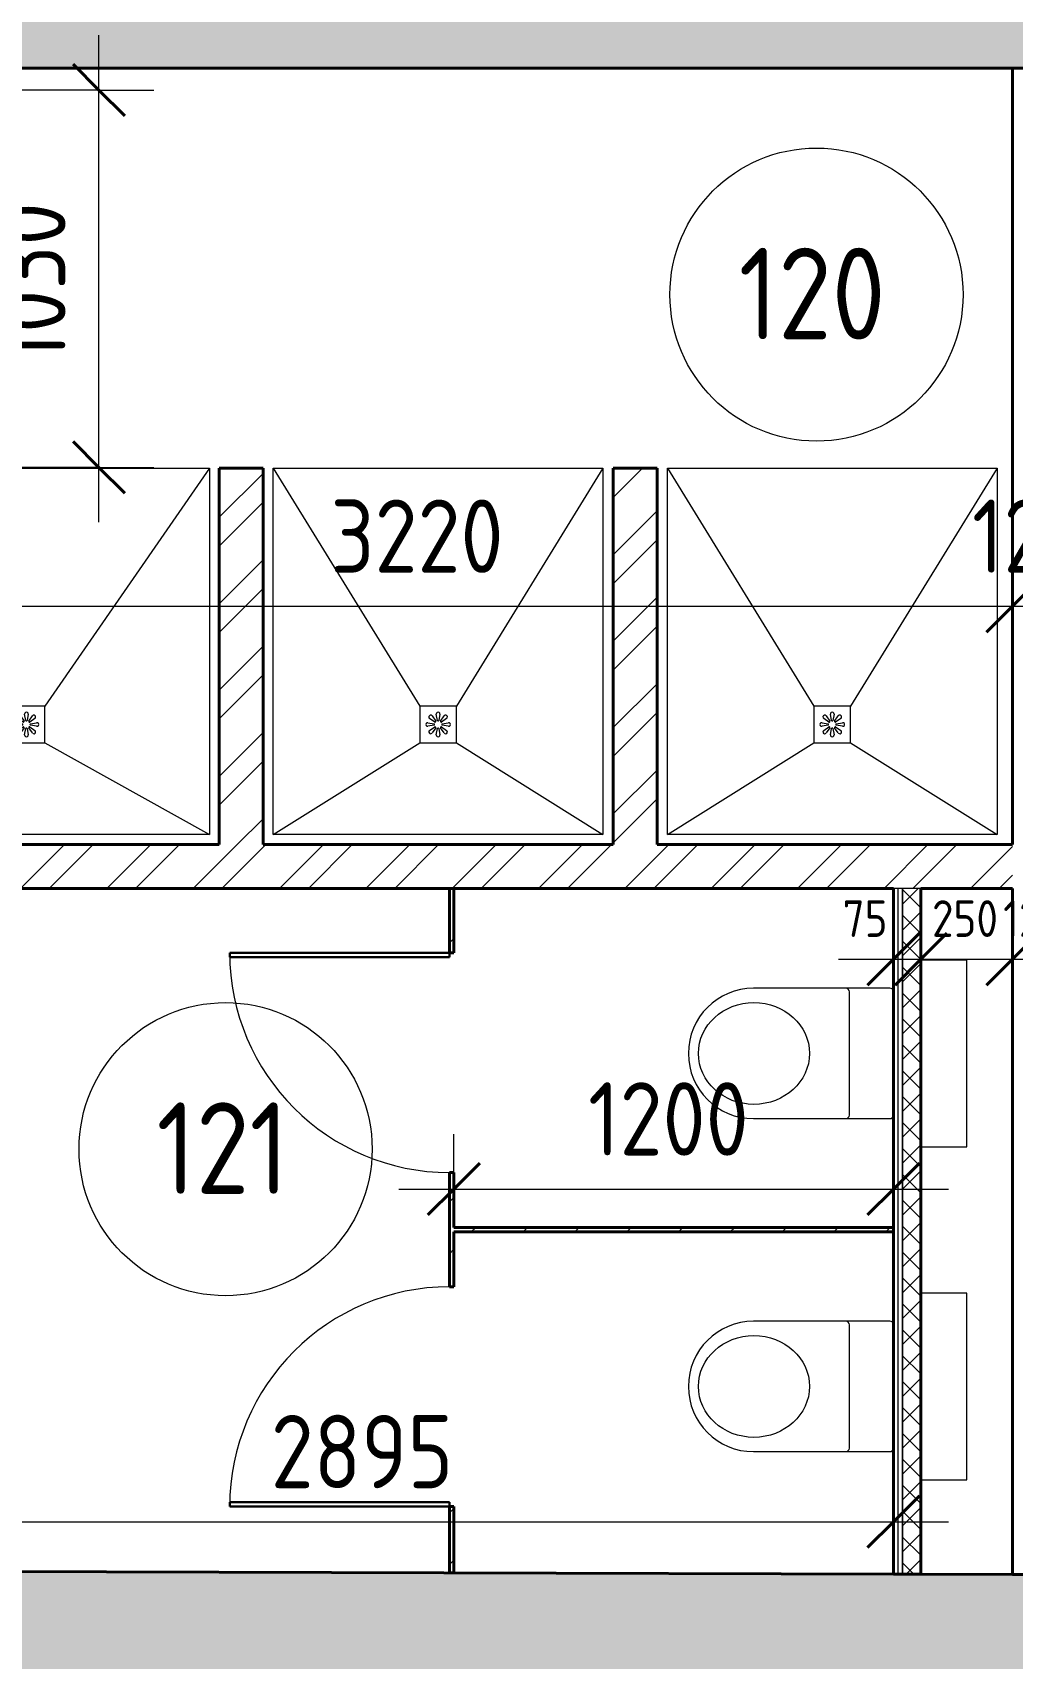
# Model space of a CAD drawing. Header units: millimetres. Extents: x -11886 to 379896, y -8130 to 47743.
# Drawn here: x 22071 to 24746, y 13336 to 17774 of the extents above; entities that cross this region are included whole.
import ezdxf

# ---------------------------------------------------------------- set-up
doc = ezdxf.new("R2010")
doc.units = ezdxf.units.MM
for name, color, linetype, lineweight, true_color in [('Двери', 5, 'Continuous', 18, 0x0000ff), ('Обобщенные модели', 5, 'Continuous', 18, 0x0000ff), ('Сантехника', 5, 'Continuous', 18, 0x0000ff), ('Сантехническое оборудование', 5, 'Continuous', 9, 0x0000ff), ('Стены внутренние', 5, 'Continuous', 18, 0x0000ff), ('Стены штриховка', 5, 'Continuous', 18, 0x0000ff)]:
    doc.layers.add(name, color=color, linetype=linetype, lineweight=lineweight, true_color=true_color)
for name, color, linetype, lineweight in [('Марки помещений', 7, 'Continuous', 20), ('Размеры', 7, 'Continuous', 9), ('Размеры-100', 7, 'Continuous', 9)]:
    doc.layers.add(name, color=color, linetype=linetype, lineweight=lineweight)
doc.styles.add('GOST Common_1', font='GOST_Common.ttf', dxfattribs={"width": 0.9, "height": 200})
doc.styles.add('GOST Common_2', font='GOST_Common.ttf', dxfattribs={"width": 0.9, "height": 250})
doc.styles.add('GOST Common_3', font='GOST_Common.ttf', dxfattribs={"width": 0.9, "height": 100})
doc.dimstyles.new('ADSK_Основной_1_мм_Округление_до_1_мм_2', dxfattribs={"dimscale": 304.8, "dimtxt": 100.5715, "dimasz": 0.463911, "dimexe": 0.492126, "dimexo": 0.492126, "dimgap": 0.098425, "dimtad": 1, "dimdec": 0, "dimdsep": 46, "dimtxsty": 'GOST Common_3', "dimblk1": 'OBLIQUE', "dimblk2": 'OBLIQUE', "dimsah": 1, "dimcen": 0.09, "dimdle": 0.492126, "dimazin": 2, "dimtfac": 1, "dimtdec": 4, "dimtix": 1, "dimtmove": 0, "dimatfit": 3, "dimfxl": 1, "dimtvp": 1, "dimtolj": 1, "dimtzin": 0, "dimlwd": 20, "dimlwe": 20, "dimarcsym": 2})
doc.dimstyles.new('ADSK_Основной_1_мм_Округление_до_1_мм_2_1', dxfattribs={"dimscale": 304.8, "dimtxt": 100.5715, "dimasz": 0.463911, "dimexe": 0.492126, "dimexo": 0.492126, "dimgap": 0.098425, "dimtad": 1, "dimdec": 0, "dimdsep": 46, "dimtxsty": 'GOST Common_3', "dimblk1": 'OBLIQUE', "dimblk2": 'OBLIQUE', "dimsah": 1, "dimcen": 0.09, "dimdle": 0.492126, "dimazin": 2, "dimtfac": 1, "dimtdec": 4, "dimtix": 1, "dimtmove": 1, "dimatfit": 3, "dimfxl": 1, "dimtvp": 1, "dimtolj": 1, "dimtzin": 0, "dimlwd": 20, "dimlwe": 20, "dimarcsym": 2})
doc.dimstyles.new('ADSK_Основной_2_мм_Округление_до_1_мм', dxfattribs={"dimscale": 304.8, "dimtxt": 201.142999, "dimasz": 0.463911, "dimexe": 0.492126, "dimexo": 0.492126, "dimgap": 0.098425, "dimtad": 1, "dimdec": 0, "dimdsep": 46, "dimtxsty": 'GOST Common_1', "dimblk1": 'OBLIQUE', "dimblk2": 'OBLIQUE', "dimsah": 1, "dimcen": 0.09, "dimdle": 0.492126, "dimazin": 2, "dimtfac": 1, "dimtdec": 4, "dimtix": 1, "dimtmove": 0, "dimatfit": 3, "dimfxl": 1, "dimtvp": 1, "dimtolj": 1, "dimtzin": 0, "dimlwd": 20, "dimlwe": 20, "dimarcsym": 2})
pattern_1 = [(45, (0, 0), (-117.8655, 117.8655), []), (45, (78.58, 0), (-117.8655, 117.8655), [])]
pattern_2 = [(45, (0, 0), (-70.71068, 70.71068), [])]

# ---------------------------------------------------------------- blocks, each defined once
blk = doc.blocks.new('Туалет подвесной-Moderna R-Laufen - 000 White-2284892-01 План 1-го этажа маркировочный')
at = {"layer": 'Обобщенные модели'}
for p, q in [((-53, 419.3), (-53, 47.4)), ((303, 47.4), (303, 419.3)), ((-43.1, 157.8), (293.1, 157.8))]:
    blk.add_line(p, q, dxfattribs=at)
for centre, radius, start, end in [((125, 419.3), 178, 360, 180), ((-43.1, 167.7), 9.89, 180, 270), ((293.1, 167.7), 9.89, 270, 360), ((-43.1, 47.4), 9.89, 180, 270), ((293.1, 47.4), 9.89, 270, 360)]:
    blk.add_arc(centre, radius, start, end, dxfattribs=at)
blk.add_ellipse((125, 418.3), major_axis=(0, 151.6), ratio=0.916517, dxfattribs=at)
at = {"layer": 'Сантехника'}
for p, q in [((-130, -37.5), (-130, -162.5)), ((380, -162.5), (380, -37.5)), ((-130, -162.5), (380, -162.5))]:
    blk.add_line(p, q, dxfattribs=at)
blk = doc.blocks.new('Дверь-Одинарная-Панель - 600 x 2150 мм с_у-1872435-01 План 1-го этажа маркировочный')
at = {"layer": 'Двери', "lineweight": 30}
for p, q in [((300, 606), (288, 606)), ((288, 606), (288, 6)), ((300, 6), (300, 606)), ((288, 6), (300, 6))]:
    blk.add_line(p, q, dxfattribs=at)
at = {"layer": 'Двери'}
blk.add_arc((300, 6), 600, 90, 180, dxfattribs=at)
blk = doc.blocks.new('Дверь-Одинарная-Панель - 600 x 2150 мм с_у-1872436-01 План 1-го этажа маркировочный')
at = {"layer": 'Двери', "lineweight": 30}
for p, q in [((288, -6), (300, -6)), ((288, -606), (288, -6)), ((300, -6), (300, -606)), ((300, -606), (288, -606))]:
    blk.add_line(p, q, dxfattribs=at)
at = {"layer": 'Двери'}
blk.add_arc((300, -6), 600, 180, 270, dxfattribs=at)
blk = doc.blocks.new('4-slope_shower_with_drain_2858 - 4-slope_shower_with_drain_2858-2158050-01 План 1-го этажа маркировочный')
at = {"layer": 'Сантехническое оборудование'}
for p, q in [((-450, -300), (-450, 700)), ((-450, 700), (450, 700)), ((-450, 700), (-50, 50)), ((450, 700), (50, 50)), ((450, 700), (450, -300)), ((50, 50), (-50, 50)), ((-50, 50), (-50, -50)), ((50, -50), (50, 50)), ((-27.9, 4.9), (-11, 1.9)), ((-9.2, 6.4), (-23.2, 16.3)), ((-16.3, 23.2), (-6.4, 9.2)), ((-1.9, 11), (-4.9, 27.9)), ((4.9, 27.9), (1.9, 11)), ((6.4, 9.2), (16.3, 23.2)), ((23.2, 16.3), (9.2, 6.4)), ((11, 1.9), (27.9, 4.9)), ((-11, -1.9), (-27.9, -4.9)), ((-23.2, -16.3), (-9.2, -6.4)), ((-6.4, -9.2), (-16.3, -23.2)), ((-4.9, -27.9), (-1.9, -11)), ((1.9, -11), (4.9, -27.9)), ((16.3, -23.2), (6.4, -9.2)), ((9.2, -6.4), (23.2, -16.3)), ((27.9, -4.9), (11, -1.9)), ((-450, -300), (-50, -50)), ((-50, -50), (50, -50)), ((50, -50), (450, -300)), ((450, -300), (-450, -300))]:
    blk.add_line(p, q, dxfattribs=at)
for centre, radius, start, end in [((-28.8, 0), 5, 80, 280), ((-20.4, 20.4), 5, 35, 235), ((-12, 0), 2.19, 297.4259, 62.5741), ((-12, 0), 2.19, 6.9527, 62.5741), ((-8.5, 8.5), 2.19, 252.4259, 17.5741), ((-8.5, 8.5), 2.19, 252.4259, 294.142), ((-8.5, 8.5), 2.19, 335.858, 17.5741), ((0, 28.8), 5, 350, 190), ((0, 12), 2.19, 207.4259, 332.5741), ((0, 12), 2.19, 207.4259, 332.5741), ((8.5, 8.5), 2.19, 162.4259, 287.5741), ((8.5, 8.5), 2.19, 162.4259, 204.142), ((8.5, 8.5), 2.19, 231.9527, 287.5741), ((12, 0), 2.19, 117.4259, 242.5741), ((12, 0), 2.19, 117.4259, 173.0473), ((20.4, 20.4), 5, 305, 145), ((28.8, 0), 5, 260, 100), ((-20.4, -20.4), 5, 125, 325), ((-12, 0), 2.19, 297.4259, 353.0473), ((-8.5, -8.5), 2.19, 342.4259, 107.5741), ((-8.5, -8.5), 2.19, 65.858, 107.5741), ((-8.5, -8.5), 2.19, 342.4259, 38.0473), ((0, -28.8), 5, 170, 10), ((0, -12), 2.19, 27.4259, 152.5741), ((0, -12), 2.19, 27.4259, 152.5741), ((8.5, -8.5), 2.19, 72.4259, 197.5741), ((8.5, -8.5), 2.19, 155.858, 197.5741), ((8.5, -8.5), 2.19, 72.4259, 114.142), ((12, 0), 2.19, 186.9527, 242.5741), ((20.4, -20.4), 5, 215, 55)]:
    blk.add_arc(centre, radius, start, end, dxfattribs=at)
blk = doc.blocks.new('4-slope_shower_with_drain_2858 - 4-slope_shower_with_drain_2858-V218-01 План 1-го этажа маркировочный')
at = {"layer": 'Сантехническое оборудование'}
for p, q in [((-450, -300), (-450, 700)), ((-450, 700), (450, 700)), ((-450, 700), (-50, 50)), ((450, 700), (50, 50)), ((450, 700), (450, -300)), ((50, 50), (-50, 50)), ((-50, 50), (-50, -50)), ((50, -50), (50, 50)), ((-27.9, 4.9), (-11, 1.9)), ((-9.2, 6.4), (-23.2, 16.3)), ((-16.3, 23.2), (-6.4, 9.2)), ((-1.9, 11), (-4.9, 27.9)), ((4.9, 27.9), (1.9, 11)), ((6.4, 9.2), (16.3, 23.2)), ((23.2, 16.3), (9.2, 6.4)), ((11, 1.9), (27.9, 4.9)), ((-11, -1.9), (-27.9, -4.9)), ((-23.2, -16.3), (-9.2, -6.4)), ((-6.4, -9.2), (-16.3, -23.2)), ((-4.9, -27.9), (-1.9, -11)), ((1.9, -11), (4.9, -27.9)), ((16.3, -23.2), (6.4, -9.2)), ((9.2, -6.4), (23.2, -16.3)), ((27.9, -4.9), (11, -1.9)), ((-450, -300), (-50, -50)), ((-50, -50), (50, -50)), ((50, -50), (450, -300)), ((450, -300), (-450, -300))]:
    blk.add_line(p, q, dxfattribs=at)
for centre, radius, start, end in [((-28.8, 0), 5, 80, 280), ((-20.4, 20.4), 5, 35, 235), ((-12, 0), 2.19, 297.4259, 62.5741), ((-12, 0), 2.19, 6.9527, 62.5741), ((-8.5, 8.5), 2.19, 252.4259, 17.5741), ((-8.5, 8.5), 2.19, 252.4259, 294.142), ((-8.5, 8.5), 2.19, 335.858, 17.5741), ((0, 28.8), 5, 350, 190), ((0, 12), 2.19, 207.4259, 332.5741), ((0, 12), 2.19, 207.4259, 332.5741), ((8.5, 8.5), 2.19, 162.4259, 287.5741), ((8.5, 8.5), 2.19, 162.4259, 204.142), ((8.5, 8.5), 2.19, 231.9527, 287.5741), ((12, 0), 2.19, 117.4259, 242.5741), ((12, 0), 2.19, 117.4259, 173.0473), ((20.4, 20.4), 5, 305, 145), ((28.8, 0), 5, 260, 100), ((-20.4, -20.4), 5, 125, 325), ((-12, 0), 2.19, 297.4259, 353.0473), ((-8.5, -8.5), 2.19, 342.4259, 107.5741), ((-8.5, -8.5), 2.19, 65.858, 107.5741), ((-8.5, -8.5), 2.19, 342.4259, 38.0473), ((0, -28.8), 5, 170, 10), ((0, -12), 2.19, 27.4259, 152.5741), ((0, -12), 2.19, 27.4259, 152.5741), ((8.5, -8.5), 2.19, 72.4259, 197.5741), ((8.5, -8.5), 2.19, 155.858, 197.5741), ((8.5, -8.5), 2.19, 72.4259, 114.142), ((12, 0), 2.19, 186.9527, 242.5741), ((20.4, -20.4), 5, 215, 55)]:
    blk.add_arc(centre, radius, start, end, dxfattribs=at)
blk = doc.blocks.new('4-slope_shower_with_drain_2858 - 1000х1000-2158051-01 План 1-го этажа маркировочный')
at = {"layer": 'Сантехническое оборудование'}
for p, q in [((-500, -300), (-500, 700)), ((-500, 700), (500, 700)), ((-500, 700), (-50, 50)), ((500, 700), (50, 50)), ((500, 700), (500, -300)), ((50, 50), (-50, 50)), ((-50, 50), (-50, -50)), ((50, -50), (50, 50)), ((-27.9, 4.9), (-11, 1.9)), ((-9.2, 6.4), (-23.2, 16.3)), ((-16.3, 23.2), (-6.4, 9.2)), ((-1.9, 11), (-4.9, 27.9)), ((4.9, 27.9), (1.9, 11)), ((6.4, 9.2), (16.3, 23.2)), ((23.2, 16.3), (9.2, 6.4)), ((11, 1.9), (27.9, 4.9)), ((-11, -1.9), (-27.9, -4.9)), ((-23.2, -16.3), (-9.2, -6.4)), ((-6.4, -9.2), (-16.3, -23.2)), ((-4.9, -27.9), (-1.9, -11)), ((1.9, -11), (4.9, -27.9)), ((16.3, -23.2), (6.4, -9.2)), ((9.2, -6.4), (23.2, -16.3)), ((27.9, -4.9), (11, -1.9)), ((-500, -300), (-50, -50)), ((-50, -50), (50, -50)), ((50, -50), (500, -300)), ((500, -300), (-500, -300))]:
    blk.add_line(p, q, dxfattribs=at)
for centre, radius, start, end in [((-28.8, 0), 5, 80, 280), ((-20.4, 20.4), 5, 35, 235), ((-12, 0), 2.19, 297.4259, 62.5741), ((-12, 0), 2.19, 6.9527, 62.5741), ((-8.5, 8.5), 2.19, 252.4259, 17.5741), ((-8.5, 8.5), 2.19, 252.4259, 294.142), ((-8.5, 8.5), 2.19, 335.858, 17.5741), ((0, 28.8), 5, 350, 190), ((0, 12), 2.19, 207.4259, 332.5741), ((0, 12), 2.19, 207.4259, 332.5741), ((8.5, 8.5), 2.19, 162.4259, 287.5741), ((8.5, 8.5), 2.19, 162.4259, 204.142), ((8.5, 8.5), 2.19, 231.9527, 287.5741), ((12, 0), 2.19, 117.4259, 242.5741), ((12, 0), 2.19, 117.4259, 173.0473), ((20.4, 20.4), 5, 305, 145), ((28.8, 0), 5, 260, 100), ((-20.4, -20.4), 5, 125, 325), ((-12, 0), 2.19, 297.4259, 353.0473), ((-8.5, -8.5), 2.19, 342.4259, 107.5741), ((-8.5, -8.5), 2.19, 65.858, 107.5741), ((-8.5, -8.5), 2.19, 342.4259, 38.0473), ((0, -28.8), 5, 170, 10), ((0, -12), 2.19, 27.4259, 152.5741), ((0, -12), 2.19, 27.4259, 152.5741), ((8.5, -8.5), 2.19, 72.4259, 197.5741), ((8.5, -8.5), 2.19, 155.858, 197.5741), ((8.5, -8.5), 2.19, 72.4259, 114.142), ((12, 0), 2.19, 186.9527, 242.5741), ((20.4, -20.4), 5, 215, 55)]:
    blk.add_arc(centre, radius, start, end, dxfattribs=at)
blk = doc.blocks.new('ADSK_Марка_Помещение_ОдноЗначение - Номер-247393-01 План 1-го этажа маркировочный')
at = {"layer": 'Марки помещений'}
blk.add_circle((0, 0), 4, dxfattribs=at)
blk = doc.blocks.new('DIMBLOCK37-01 План 1-го этажа маркировочный')
at = {"layer": 'Размеры-100', "lineweight": 20, "transparency": 16777216}
for p, q in [((22252, 16437.2), (22252, 17767.2)), ((22252, 17617.2), (21675.8, 17617.2)), ((22252, 17617.2), (22402, 17617.2)), ((22252, 16587.2), (21675.8, 16587.2)), ((22252, 16587.2), (22402, 16587.2))]:
    blk.add_line(p, q, dxfattribs=at)
at = {"layer": 'Размеры-100', "lineweight": 40, "transparency": 16777216}
for p, q in [((22252, 17617.2), (22181.3, 17687.9)), ((22252, 17617.2), (22322.7, 17546.5)), ((22252, 16587.2), (22181.3, 16657.9)), ((22252, 16587.2), (22322.7, 16516.5))]:
    blk.add_line(p, q, dxfattribs=at)
at = {"layer": 'Размеры-100', "color": 0, "lineweight": 20, "transparency": 16777216, "insert": (21960.6, 16868.6), "char_height": 200, "width": 560.473, "attachment_point": 1, "rotation": 90, "line_spacing_factor": 1.022761, "style": 'GOST Common_1'}
blk.add_mtext('1030', dxfattribs=at)
blk = doc.blocks.new('_Oblique')
at = {"color": 0, "linetype": 'ByBlock', "lineweight": -2}
blk.add_line((-0.5, -0.5), (0.5, 0.5), dxfattribs=at)
blk = doc.blocks.new('DIMBLOCK103-01 План 1-го этажа маркировочный')
at = {"layer": 'Размеры-100', "lineweight": 20, "transparency": 16777216}
for p, q in [((23220.8, 14617.2), (23220.8, 14767.2)), ((24420.8, 14617.2), (24420.8, 14767.2)), ((23070.8, 14617.2), (24570.8, 14617.2)), ((23220.8, 14617.2), (23220.8, 14567.2)), ((24420.8, 14617.2), (24420.8, 14567.2))]:
    blk.add_line(p, q, dxfattribs=at)
at = {"layer": 'Размеры-100', "lineweight": 40, "transparency": 16777216}
for p, q in [((23220.8, 14617.2), (23291.5, 14687.9)), ((24420.8, 14617.2), (24491.5, 14687.9)), ((23220.8, 14617.2), (23150.1, 14546.5)), ((24420.8, 14617.2), (24350.1, 14546.5))]:
    blk.add_line(p, q, dxfattribs=at)
at = {"layer": 'Размеры-100', "color": 0, "lineweight": 20, "transparency": 16777216, "insert": (23587.3, 14908.6), "char_height": 200, "width": 560.473, "attachment_point": 1, "line_spacing_factor": 1.022761, "style": 'GOST Common_1'}
blk.add_mtext('1200', dxfattribs=at)
blk = doc.blocks.new('DIMBLOCK146-01 План 1-го этажа маркировочный')
at = {"layer": 'Размеры-100', "lineweight": 20, "transparency": 16777216}
for p, q in [((21525.8, 16207.9), (21525.8, 16357.9)), ((24745.8, 16207.9), (24745.8, 16357.9)), ((21525.8, 16207.9), (24745.8, 16207.9)), ((21525.8, 16207.9), (21525.8, 16157.9)), ((24745.8, 16207.9), (24745.8, 16157.9))]:
    blk.add_line(p, q, dxfattribs=at)
at = {"layer": 'Размеры-100', "lineweight": 40, "transparency": 16777216}
for p, q in [((21525.8, 16207.9), (21596.5, 16278.6)), ((24745.8, 16207.9), (24816.5, 16278.6)), ((21525.8, 16207.9), (21455.1, 16137.2)), ((24745.8, 16207.9), (24675.1, 16137.2))]:
    blk.add_line(p, q, dxfattribs=at)
at = {"layer": 'Размеры-100', "color": 0, "lineweight": 20, "transparency": 16777216, "insert": (22883.5, 16499.3), "char_height": 200, "width": 605.475, "attachment_point": 1, "line_spacing_factor": 1.022761, "style": 'GOST Common_1'}
blk.add_mtext('3220', dxfattribs=at)
blk = doc.blocks.new('DIMBLOCK147-01 План 1-го этажа маркировочный')
at = {"layer": 'Размеры-100', "lineweight": 20, "transparency": 16777216}
for p, q in [((24745.8, 16207.9), (24745.8, 16357.9)), ((24865.8, 16207.9), (24865.8, 16357.9)), ((24745.8, 16207.9), (24865.8, 16207.9)), ((24745.8, 16207.9), (24745.8, 16157.9)), ((24865.8, 16207.9), (24865.8, 16157.9))]:
    blk.add_line(p, q, dxfattribs=at)
at = {"layer": 'Размеры-100', "lineweight": 40, "transparency": 16777216}
for p, q in [((24745.8, 16207.9), (24816.5, 16278.6)), ((24865.8, 16207.9), (24936.5, 16278.6)), ((24745.8, 16207.9), (24675.1, 16137.2)), ((24865.8, 16207.9), (24795.1, 16137.2))]:
    blk.add_line(p, q, dxfattribs=at)
at = {"layer": 'Размеры-100', "color": 0, "lineweight": 20, "transparency": 16777216, "insert": (24635.3, 16499.3), "char_height": 200, "width": 409.104, "attachment_point": 1, "line_spacing_factor": 1.022761, "style": 'GOST Common_1'}
blk.add_mtext('120', dxfattribs=at)
blk = doc.blocks.new('DIMBLOCK194-01 План 1-го этажа маркировочный')
at = {"layer": 'Размеры-100', "lineweight": 20, "transparency": 16777216}
for p, q in [((24420.8, 15244.7), (24420.8, 15394.7)), ((24495.8, 15244.7), (24495.8, 15394.7)), ((24270.8, 15244.7), (24495.8, 15244.7)), ((24282, 15244.7), (24408.1, 15244.7)), ((24408.1, 15244.7), (24458.3, 15244.7)), ((24420.8, 15244.7), (24420.8, 15194.7)), ((24495.8, 15244.7), (24495.8, 15194.7))]:
    blk.add_line(p, q, dxfattribs=at)
at = {"layer": 'Размеры-100', "lineweight": 40, "transparency": 16777216}
for p, q in [((24420.8, 15244.7), (24491.5, 15315.4)), ((24495.8, 15244.7), (24566.5, 15315.4)), ((24420.8, 15244.7), (24350.1, 15174)), ((24495.8, 15244.7), (24425.1, 15174))]:
    blk.add_line(p, q, dxfattribs=at)
at = {"layer": 'Размеры-100', "color": 0, "lineweight": 20, "transparency": 16777216, "insert": (24282, 15405.4), "char_height": 100, "width": 151.369, "attachment_point": 1, "line_spacing_factor": 1.022761, "style": 'GOST Common_3'}
blk.add_mtext('75', dxfattribs=at)
blk = doc.blocks.new('DIMBLOCK195-01 План 1-го этажа маркировочный')
at = {"layer": 'Размеры-100', "lineweight": 20, "transparency": 16777216}
for p, q in [((24495.8, 15244.7), (24495.8, 15394.7)), ((24745.8, 15244.7), (24745.8, 15394.7)), ((24495.8, 15244.7), (24745.8, 15244.7)), ((24495.8, 15244.7), (24495.8, 15194.7)), ((24745.8, 15244.7), (24745.8, 15194.7))]:
    blk.add_line(p, q, dxfattribs=at)
at = {"layer": 'Размеры-100', "lineweight": 40, "transparency": 16777216}
for p, q in [((24495.8, 15244.7), (24566.5, 15315.4)), ((24745.8, 15244.7), (24816.5, 15315.4)), ((24495.8, 15244.7), (24425.1, 15174)), ((24745.8, 15244.7), (24675.1, 15174))]:
    blk.add_line(p, q, dxfattribs=at)
at = {"layer": 'Размеры-100', "color": 0, "lineweight": 20, "transparency": 16777216, "insert": (24526.2, 15405.4), "char_height": 100, "width": 227.053, "attachment_point": 1, "line_spacing_factor": 1.022761, "style": 'GOST Common_3'}
blk.add_mtext('250', dxfattribs=at)
blk = doc.blocks.new('DIMBLOCK196-01 План 1-го этажа маркировочный')
at = {"layer": 'Размеры-100', "lineweight": 20, "transparency": 16777216}
for p, q in [((24745.8, 15244.7), (24745.8, 15394.7)), ((24865.8, 15244.7), (24865.8, 15394.7)), ((24745.8, 15244.7), (24865.8, 15244.7)), ((24745.8, 15244.7), (24745.8, 15194.7)), ((24865.8, 15244.7), (24865.8, 15194.7))]:
    blk.add_line(p, q, dxfattribs=at)
at = {"layer": 'Размеры-100', "lineweight": 40, "transparency": 16777216}
for p, q in [((24745.8, 15244.7), (24816.5, 15315.4)), ((24865.8, 15244.7), (24936.5, 15315.4)), ((24745.8, 15244.7), (24675.1, 15174)), ((24865.8, 15244.7), (24795.1, 15174))]:
    blk.add_line(p, q, dxfattribs=at)
at = {"layer": 'Размеры-100', "color": 0, "lineweight": 20, "transparency": 16777216, "insert": (24720.6, 15405.4), "char_height": 100, "width": 204.552, "attachment_point": 1, "line_spacing_factor": 1.022761, "style": 'GOST Common_3'}
blk.add_mtext('120', dxfattribs=at)
blk = doc.blocks.new('DIMBLOCK232-01 План 1-го этажа маркировочный')
at = {"layer": 'Размеры-100', "lineweight": 20, "transparency": 16777216}
for p, q in [((21525.8, 13709.2), (21525.8, 13859.2)), ((24420.8, 13709.2), (24420.8, 13859.2)), ((21375.8, 13709.2), (24570.8, 13709.2)), ((21525.8, 13709.2), (21525.8, 13659.2)), ((24420.8, 13709.2), (24420.8, 13659.2))]:
    blk.add_line(p, q, dxfattribs=at)
at = {"layer": 'Размеры-100', "lineweight": 40, "transparency": 16777216}
for p, q in [((21525.8, 13709.2), (21596.5, 13779.9)), ((24420.8, 13709.2), (24491.5, 13779.9)), ((21525.8, 13709.2), (21455.1, 13638.5)), ((24420.8, 13709.2), (24350.1, 13638.5))]:
    blk.add_line(p, q, dxfattribs=at)
at = {"layer": 'Размеры-100', "color": 0, "lineweight": 20, "transparency": 16777216, "insert": (22721, 14000.5), "char_height": 200, "width": 605.475, "attachment_point": 1, "line_spacing_factor": 1.022761, "style": 'GOST Common_1'}
blk.add_mtext('2895', dxfattribs=at)

msp = doc.modelspace()

# ---------------------------------------------------------------- hatches: boundary and pattern name
at = {"layer": 'Стены внутренние', "true_color": 0xc0c0c0}
for points in [[(30030.09, 17676.96), (30842.36, 17676.96), (30842.36, 18186.96), (18922.84, 18186.96), (18922.84, 17676.96), (28915.36, 17676.96)], [(33079.61, 13030.93), (33081.08, 13540.93), (16805.21, 13587.78), (16803.75, 13077.79), (32259.56, 13033.29)]]:
    msp.add_hatch(color=9, dxfattribs=at).paths.add_polyline_path(points)
at = {"layer": 'Стены внутренние', "lineweight": 9}
h = msp.add_hatch(dxfattribs=at)
h.set_pattern_fill('FP_2', color=256, style=0, pattern_type=2)
h.set_pattern_definition(pattern_1)
h.paths.add_polyline_path([(22699.79, 15557.29), (22699.79, 16585.29), (22579.79, 16585.29), (22579.79, 15557.29)])
h = msp.add_hatch(dxfattribs=at)
h.set_pattern_fill('FP_2', color=256, style=0, pattern_type=2)
h.set_pattern_definition(pattern_1)
h.paths.add_polyline_path([(23775.79, 15557.29), (23775.79, 16585.29), (23655.79, 16585.29), (23655.79, 15557.29)])
h = msp.add_hatch(dxfattribs=at)
h.set_pattern_fill('FP_2', color=256, style=0, pattern_type=2)
h.set_pattern_definition(pattern_1)
h.paths.add_polyline_path([(24745.79, 15437.29), (24745.79, 15557.29), (21525.79, 15557.29), (21525.79, 15437.29), (24703.79, 15437.29)])
h = msp.add_hatch(dxfattribs=at)
h.set_pattern_fill('FP_1', color=256, style=0, pattern_type=2)
h.set_pattern_definition(pattern_2)
h.paths.add_polyline_path([(23220.79, 13569.32), (23220.79, 13750.29), (23208.79, 13750.29), (23208.79, 13569.35)])
h.paths.add_polyline_path([(23220.79, 14350.29), (23220.79, 14662.29), (23208.79, 14662.29), (23208.79, 14350.29)])
h.paths.add_polyline_path([(23220.79, 15262.29), (23220.79, 15437.29), (23208.79, 15437.29), (23208.79, 15262.29)])
h = msp.add_hatch(dxfattribs=at)
h.set_pattern_fill('FP_4', color=256, style=0, pattern_type=2)
h.set_pattern_definition([(45, (0, 0), (-35.35534, 35.35534), []), (135, (0, 0), (-35.35534, -35.35534), [])])
h.paths.add_polyline_path([(24495.79, 13565.65), (24495.79, 15437.29), (24445.79, 15437.29), (24445.79, 13565.79), (24456.43, 13565.76)])
h = msp.add_hatch(dxfattribs=at)
h.set_pattern_fill('FP_1', color=256, style=0, pattern_type=2)
h.set_pattern_definition(pattern_2)
h.paths.add_polyline_path([(24276.12, 14500.29), (24420.79, 14500.29), (24420.79, 14512.29), (23220.79, 14512.29), (23220.79, 14500.29), (24174.85, 14500.29)])

# ---------------------------------------------------------------- linework, layer by layer
at = {"layer": 'Стены внутренние', "color": 18, "lineweight": 40, "true_color": 0x000000}
for p, q in [((18412.84, 17676.96), (31352.36, 17676.96)), ((24745.79, 17676.96), (24745.79, 15557.29)), ((22579.79, 16585.29), (22579.79, 15557.29)), ((22699.79, 16585.29), (22579.79, 16585.29)), ((22699.79, 15557.29), (22699.79, 16585.29)), ((23655.79, 16585.29), (23655.79, 15557.29)), ((23775.79, 16585.29), (23655.79, 16585.29)), ((23775.79, 15557.29), (23775.79, 16585.29)), ((22579.79, 15557.29), (21525.79, 15557.29)), ((23655.79, 15557.29), (22699.79, 15557.29)), ((24745.79, 15557.29), (23775.79, 15557.29)), ((21525.79, 15437.29), (24420.79, 15437.29)), ((23208.79, 15437.29), (23208.79, 15262.29)), ((23220.79, 15262.29), (23220.79, 15437.29)), ((24420.79, 15437.29), (24420.79, 13565.86)), ((24495.79, 13565.65), (24495.79, 15437.29)), ((24495.79, 15437.29), (24745.79, 15437.29)), ((24745.79, 15437.29), (24745.79, 13564.93)), ((23208.79, 15262.29), (23220.79, 15262.29)), ((23220.79, 14662.29), (23208.79, 14662.29)), ((23208.79, 14662.29), (23208.79, 14350.29)), ((23220.79, 14512.29), (23220.79, 14662.29)), ((24420.79, 14512.29), (23220.79, 14512.29)), ((23220.79, 14350.29), (23220.79, 14500.29)), ((23220.79, 14500.29), (24420.79, 14500.29)), ((23208.79, 14350.29), (23220.79, 14350.29)), ((23220.79, 13750.29), (23208.79, 13750.29)), ((23208.79, 13750.29), (23208.79, 13569.31)), ((23220.79, 13569.31), (23220.79, 13750.29)), ((24420.79, 13565.86), (21525.79, 13574.19)), ((23208.79, 13569.31), (23220.79, 13569.31)), ((24420.79, 13565.86), (24444.79, 13565.79)), ((24445.79, 13565.79), (24495.79, 13565.65)), ((24745.79, 13564.93), (24495.79, 13565.65)), ((24745.79, 13564.93), (24865.79, 13564.58))]:
    msp.add_line(p, q, dxfattribs=at)
at = {"layer": 'Стены штриховка'}
for p, q in [((24495.79, 15437.29), (24420.79, 15437.29)), ((24432.79, 15437.29), (24432.79, 13565.83)), ((24444.79, 15437.29), (24444.79, 13565.79)), ((24445.79, 15437.29), (24445.79, 13565.79)), ((24444.79, 13565.79), (24445.79, 13565.79))]:
    msp.add_line(p, q, dxfattribs=at)

# ---------------------------------------------------------------- block references
at = {"layer": 'Двери'}
for name, p, rotation in [('Дверь-Одинарная-Панель - 600 x 2150 мм с_у-1872435-01 План 1-го этажа маркировочный', (23214.79, 14962.29), 89.99999999999987), ('Дверь-Одинарная-Панель - 600 x 2150 мм с_у-1872436-01 План 1-го этажа маркировочный', (23214.79, 14050.29), 269.9999999999999)]:
    msp.add_blockref(name, p, dxfattribs=dict(at, rotation=rotation))
at = {"layer": 'Марки помещений', "xscale": 99.99999999999993, "yscale": 99.99999999999993, "zscale": 99.99999999999993}
for p in [(24210.77, 17058.77), (22597.55, 14726.01)]:
    msp.add_blockref('ADSK_Марка_Помещение_ОдноЗначение - Номер-247393-01 План 1-го этажа маркировочный', p, dxfattribs=at)
at = {"layer": 'Сантехника', "rotation": 89.99999999999987}
for p in [(24458.29, 14862.29), (24458.29, 13953.29)]:
    msp.add_blockref('Туалет подвесной-Moderna R-Laufen - 000 White-2284892-01 План 1-го этажа маркировочный', p, dxfattribs=at)
at = {"layer": 'Сантехническое оборудование'}
for name, p in [('4-slope_shower_with_drain_2858 - 1000х1000-2158051-01 План 1-го этажа маркировочный', (22053.79, 15885.29)), ('4-slope_shower_with_drain_2858 - 4-slope_shower_with_drain_2858-V218-01 План 1-го этажа маркировочный', (23177.79, 15885.29)), ('4-slope_shower_with_drain_2858 - 4-slope_shower_with_drain_2858-2158050-01 План 1-го этажа маркировочный', (24253.79, 15885.29))]:
    msp.add_blockref(name, p, dxfattribs=at)

# ---------------------------------------------------------------- texts
at = {"layer": 'Марки помещений', "lineweight": 9, "char_height": 250, "attachment_point": 1, "style": 'GOST Common_2'}
for s, insert, width in [('120', (23998.37, 17186.5), 526.7087), ('121', (22408.99, 14853.74), 468.9872)]:
    msp.add_mtext(s, dxfattribs=dict(at, insert=insert, width=width))

# ---------------------------------------------------------------- dimensions: what is measured, and where the dimension line sits
at = {"layer": 'Размеры', "lineweight": 20}
dim = msp.add_linear_dim(base=(22252.01, 17617.17), p1=(21525.79, 16587.17), p2=(21525.79, 17617.17), angle=90, dimstyle='ADSK_Основной_2_мм_Округление_до_1_мм', override={"dimpost": '<>', "dimfxl": 1030}, dxfattribs=at)
dim.commit()
dim.dimension.update_dxf_attribs({"geometry": 'DIMBLOCK37-01 План 1-го этажа маркировочный', "text_midpoint": (22122.01, 17102.17)})
for base, p1, p2, dimstyle, override, picture, middle in [((24745.79, 16207.89), (21525.79, 16307.87), (24745.79, 16307.87), 'ADSK_Основной_2_мм_Округление_до_1_мм', {"dimpost": '<>', "dimfxl": 3220}, 'DIMBLOCK146-01 План 1-го этажа маркировочный', (23135.79, 16337.89)), ((24865.79, 16207.89), (24745.79, 16307.87), (24865.79, 16307.87), 'ADSK_Основной_2_мм_Округление_до_1_мм', {"dimpost": '<>', "dimfxl": 120}, 'DIMBLOCK147-01 План 1-го этажа маркировочный', (24805.79, 16337.89)), ((24745.79, 15244.69), (24495.79, 15344.68), (24745.79, 15344.68), 'ADSK_Основной_1_мм_Округление_до_1_мм_2', {"dimpost": '<>', "dimfxl": 250}, 'DIMBLOCK195-01 План 1-го этажа маркировочный', (24620.79, 15324.69)), ((24865.79, 15244.69), (24745.79, 15344.68), (24865.79, 15344.68), 'ADSK_Основной_1_мм_Округление_до_1_мм_2', {"dimpost": '<>', "dimfxl": 120}, 'DIMBLOCK196-01 План 1-го этажа маркировочный', (24805.79, 15324.69)), ((24420.79, 14617.19), (23220.79, 14717.18), (24420.79, 14717.18), 'ADSK_Основной_2_мм_Округление_до_1_мм', {"dimpost": '<>', "dimfxl": 1200}, 'DIMBLOCK103-01 План 1-го этажа маркировочный', (23820.79, 14747.19)), ((24420.79, 13709.18), (21525.79, 13809.17), (24420.79, 13809.17), 'ADSK_Основной_2_мм_Округление_до_1_мм', {"dimpost": '<>', "dimfxl": 2895}, 'DIMBLOCK232-01 План 1-го этажа маркировочный', (22973.29, 13839.18))]:
    dim = msp.add_linear_dim(base=base, p1=p1, p2=p2, dimstyle=dimstyle, override=override, dxfattribs=at)
    dim.commit()
    dim.dimension.update_dxf_attribs({"geometry": picture, "text_midpoint": middle})
dim = msp.add_linear_dim(base=(24495.79, 15244.69), p1=(24420.79, 15344.68), p2=(24495.79, 15344.68), dimstyle='ADSK_Основной_1_мм_Округление_до_1_мм_2_1', override={"dimpost": '<>', "dimfxl": 75}, dxfattribs=at)
dim.commit()
dim.dimension.update_dxf_attribs({"geometry": 'DIMBLOCK194-01 План 1-го этажа маркировочный', "text_midpoint": (24357.64, 15338.71), "dimtype": 160})

doc.saveas('drawing.dxf')
